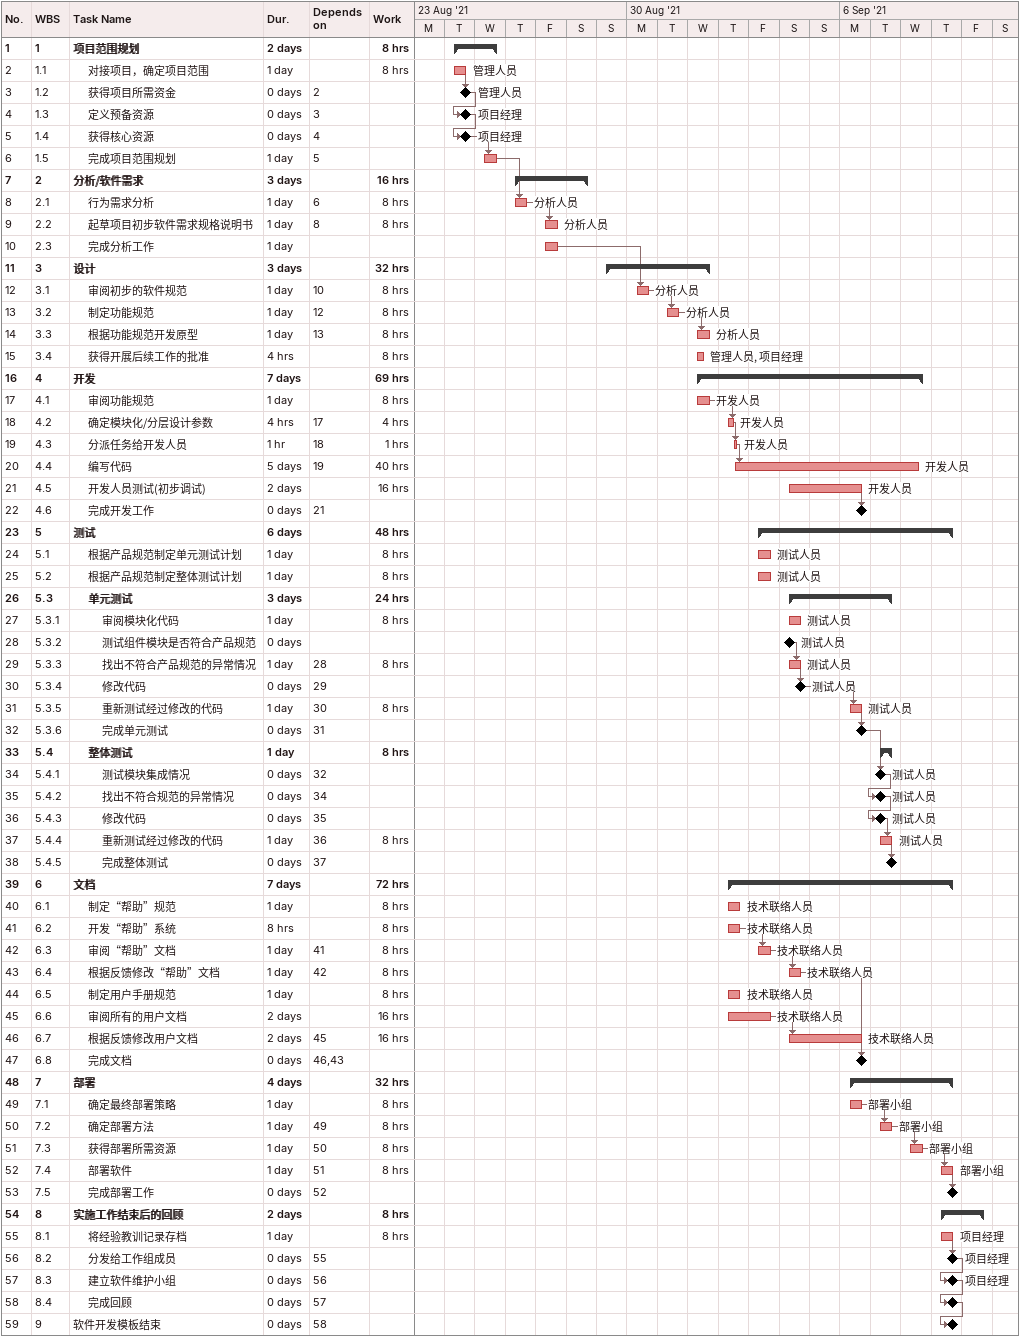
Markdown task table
| ID | WBS | Task | Duration | Start | Finish | Predecessors | Resources | Work (h) |
|---|---|---|---|---|---|---|---|---|
| 1 | 1 | **项目范围规划** | 2d | 2021-08-24 | 2021-08-25 |  |  | 8 |
| 2 | 1.1 | 对接项目，确定项目范围 | 1d | 2021-08-24 | 2021-08-24 |  | 管理人员 | 8 |
| 3 | 1.2 | 获得项目所需资金 | 0d | 2021-08-24 | 2021-08-24 | 2 | 管理人员 |  |
| 4 | 1.3 | 定义预备资源 | 0d | 2021-08-24 | 2021-08-24 | 3 | 项目经理 |  |
| 5 | 1.4 | 获得核心资源 | 0d | 2021-08-24 | 2021-08-24 | 4 | 项目经理 |  |
| 6 | 1.5 | 完成项目范围规划 | 1d | 2021-08-25 | 2021-08-25 | 5 |  |  |
| 7 | 2 | **分析/软件需求** | 3d | 2021-08-26 | 2021-08-28 |  |  | 16 |
| 8 | 2.1 | 行为需求分析 | 1d | 2021-08-26 | 2021-08-26 | 6 | 分析人员 | 8 |
| 9 | 2.2 | 起草项目初步软件需求规格说明书 | 1d | 2021-08-27 | 2021-08-27 | 8 | 分析人员 | 8 |
| 10 | 2.3 | 完成分析工作 | 1d | 2021-08-27 | 2021-08-27 |  |  |  |
| 11 | 3 | **设计** | 3d | 2021-08-29 | 2021-09-01 |  |  | 32 |
| 12 | 3.1 | 审阅初步的软件规范 | 1d | 2021-08-30 | 2021-08-30 | 10 | 分析人员 | 8 |
| 13 | 3.2 | 制定功能规范 | 1d | 2021-08-31 | 2021-08-31 | 12 | 分析人员 | 8 |
| 14 | 3.3 | 根据功能规范开发原型 | 1d | 2021-09-01 | 2021-09-01 | 13 | 分析人员 | 8 |
| 15 | 3.4 | 获得开展后续工作的批准 | 4h | 2021-09-01 | 2021-09-01 |  | 管理人员, 项目经理 | 8 |
| 16 | 4 | **开发** | 7d | 2021-09-01 | 2021-09-08 |  |  | 69 |
| 17 | 4.1 | 审阅功能规范 | 1d | 2021-09-01 | 2021-09-01 |  | 开发人员 | 8 |
| 18 | 4.2 | 确定模块化/分层设计参数 | 4h | 2021-09-02 | 2021-09-02 | 17 | 开发人员 | 4 |
| 19 | 4.3 | 分派任务给开发人员 | 1h | 2021-09-02 | 2021-09-02 | 18 | 开发人员 | 1 |
| 20 | 4.4 | 编写代码 | 5d | 2021-09-02 | 2021-09-08 | 19 | 开发人员 | 40 |
| 21 | 4.5 | 开发人员测试(初步调试) | 2d | 2021-09-04 | 2021-09-06 |  | 开发人员 | 16 |
| 22 | 4.6 | 完成开发工作 | 0d | 2021-09-06 | 2021-09-06 | 21 |  |  |
| 23 | 5 | **测试** | 6d | 2021-09-03 | 2021-09-09 |  |  | 48 |
| 24 | 5.1 | 根据产品规范制定单元测试计划 | 1d | 2021-09-03 | 2021-09-03 |  | 测试人员 | 8 |
| 25 | 5.2 | 根据产品规范制定整体测试计划 | 1d | 2021-09-03 | 2021-09-03 |  | 测试人员 | 8 |
| 26 | 5.3 | **单元测试** | 3d | 2021-09-04 | 2021-09-07 |  |  | 24 |
| 27 | 5.3.1 | 审阅模块化代码 | 1d | 2021-09-04 | 2021-09-04 |  | 测试人员 | 8 |
| 28 | 5.3.2 | 测试组件模块是否符合产品规范 | 0d | 2021-09-04 | 2021-09-04 |  | 测试人员 |  |
| 29 | 5.3.3 | 找出不符合产品规范的异常情况 | 1d | 2021-09-04 | 2021-09-04 | 28 | 测试人员 | 8 |
| 30 | 5.3.4 | 修改代码 | 0d | 2021-09-04 | 2021-09-04 | 29 | 测试人员 |  |
| 31 | 5.3.5 | 重新测试经过修改的代码 | 1d | 2021-09-06 | 2021-09-06 | 30 | 测试人员 | 8 |
| 32 | 5.3.6 | 完成单元测试 | 0d | 2021-09-06 | 2021-09-06 | 31 |  |  |
| 33 | 5.4 | **整体测试** | 1d | 2021-09-07 | 2021-09-07 |  |  | 8 |
| 34 | 5.4.1 | 测试模块集成情况 | 0d | 2021-09-07 | 2021-09-07 | 32 | 测试人员 |  |
| 35 | 5.4.2 | 找出不符合规范的异常情况 | 0d | 2021-09-07 | 2021-09-07 | 34 | 测试人员 |  |
| 36 | 5.4.3 | 修改代码 | 0d | 2021-09-07 | 2021-09-07 | 35 | 测试人员 |  |
| 37 | 5.4.4 | 重新测试经过修改的代码 | 1d | 2021-09-07 | 2021-09-07 | 36 | 测试人员 | 8 |
| 38 | 5.4.5 | 完成整体测试 | 0d | 2021-09-07 | 2021-09-07 | 37 |  |  |
| 39 | 6 | **文档** | 7d | 2021-09-02 | 2021-09-09 |  |  | 72 |
| 40 | 6.1 | 制定“帮助”规范 | 1d | 2021-09-02 | 2021-09-02 |  | 技术联络人员 | 8 |
| 41 | 6.2 | 开发“帮助”系统 | 8h | 2021-09-02 | 2021-09-02 |  | 技术联络人员 | 8 |
| 42 | 6.3 | 审阅“帮助”文档 | 1d | 2021-09-03 | 2021-09-03 | 41 | 技术联络人员 | 8 |
| 43 | 6.4 | 根据反馈修改“帮助”文档 | 1d | 2021-09-04 | 2021-09-04 | 42 | 技术联络人员 | 8 |
| 44 | 6.5 | 制定用户手册规范 | 1d | 2021-09-02 | 2021-09-02 |  | 技术联络人员 | 8 |
| 45 | 6.6 | 审阅所有的用户文档 | 2d | 2021-09-02 | 2021-09-03 |  | 技术联络人员 | 16 |
| 46 | 6.7 | 根据反馈修改用户文档 | 2d | 2021-09-04 | 2021-09-06 | 45 | 技术联络人员 | 16 |
| 47 | 6.8 | 完成文档 | 0d | 2021-09-06 | 2021-09-06 | 46, 43 |  |  |
| 48 | 7 | **部署** | 4d | 2021-09-06 | 2021-09-09 |  |  | 32 |
| 49 | 7.1 | 确定最终部署策略 | 1d | 2021-09-06 | 2021-09-06 |  | 部署小组 | 8 |
| 50 | 7.2 | 确定部署方法 | 1d | 2021-09-07 | 2021-09-07 | 49 | 部署小组 | 8 |
| 51 | 7.3 | 获得部署所需资源 | 1d | 2021-09-08 | 2021-09-08 | 50 | 部署小组 | 8 |
| 52 | 7.4 | 部署软件 | 1d | 2021-09-09 | 2021-09-09 | 51 | 部署小组 | 8 |
| 53 | 7.5 | 完成部署工作 | 0d | 2021-09-09 | 2021-09-09 | 52 |  |  |
| 54 | 8 | **实施工作结束后的回顾** | 2d | 2021-09-09 | 2021-09-10 |  |  | 8 |
| 55 | 8.1 | 将经验教训记录存档 | 1d | 2021-09-09 | 2021-09-09 |  | 项目经理 | 8 |
| 56 | 8.2 | 分发给工作组成员 | 0d | 2021-09-09 | 2021-09-09 | 55 | 项目经理 |  |
| 57 | 8.3 | 建立软件维护小组 | 0d | 2021-09-09 | 2021-09-09 | 56 | 项目经理 |  |
| 58 | 8.4 | 完成回顾 | 0d | 2021-09-09 | 2021-09-09 | 57 |  |  |
| 59 | 9 | 软件开发模板结束 | 0d | 2021-09-09 | 2021-09-09 | 58 |  |  |
